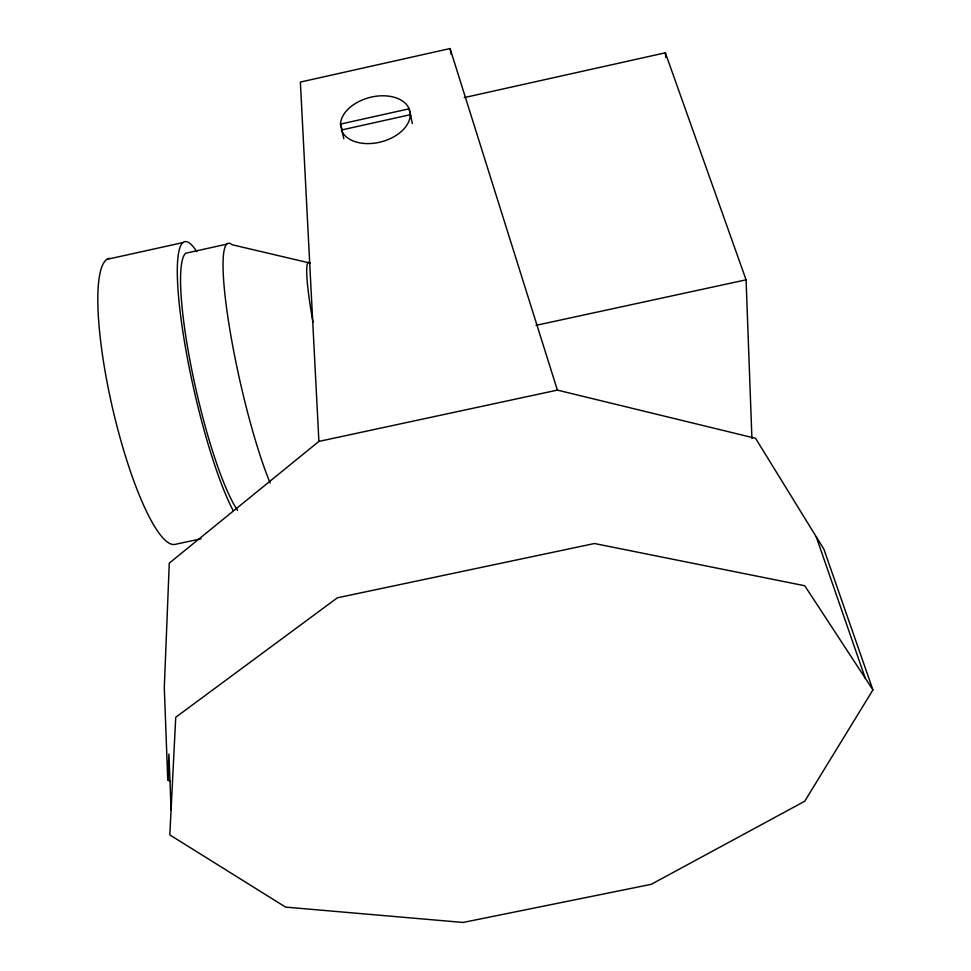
<?xml version="1.0" encoding="UTF-8"?>
<svg xmlns="http://www.w3.org/2000/svg" width="971" height="971" viewBox="0 0 971 971"><rect width="100%" height="100%" fill="white"/><g stroke="black" fill="none" stroke-linecap="round" stroke-linejoin="round"><path stroke-width="1.46" d="M170.192 781.485L167.752 779.871L168.942 754.103L171.078 809.802M872.917 689.908L804.704 801.269L651.225 884.326L463.106 922.45L285.583 907.108L169.816 834.914L175.739 717.278L337.386 597.796L594.458 543.517L804.765 585.756L872.917 689.908L823.918 549.258L755.572 438.322L557.378 390.111L318.901 441.404L169.282 563.131L164.293 687.699L167.752 779.871M557.378 390.111L450.059 48.55L300.367 82.074L318.901 441.404M464.223 97.598L665.353 52.81L746.068 279.818L751.918 438.504M106.919 259.366L183.021 242.568M226.777 244.17L185.74 253.213A136.207 22.03 77.2 0 0 191.906 370.473A136.207 22.03 77.2 0 0 237.604 510.309M536.028 325.346L746.068 279.818M201.106 538.808L174.707 544.44A146.742 30.332 77 0 1 112.175 406.509A146.742 30.332 77 0 1 109.432 258.335M816.247 536.817L865.307 678.292M342.108 129.932L340.493 124.094A35.551 22.928 -14.5 0 1 371.444 97.064A35.551 22.928 -14.5 0 1 409.131 108.813L410.842 116.168M343.831 138.78L340.493 124.094L409.131 108.813L412.335 123.56M450.059 48.55L451.224 54.34M665.353 52.81L665.705 57.325M312.978 322.238A101.118 9.564 77.5 0 1 310.344 263.165L231.935 244.692A136.328 18.752 77.3 0 0 229.144 325.334A136.328 18.752 77.3 0 0 270.169 483.073M232.991 510.273A146.997 23.79 77.2 0 1 181.674 323.525A146.997 23.79 77.2 0 1 196.822 251.683M410.272 114.699L341.404 130.017A35.551 22.928 -14.5 0 0 379.297 142.324A35.551 22.928 -14.5 0 0 410.272 114.699"/></g></svg>
